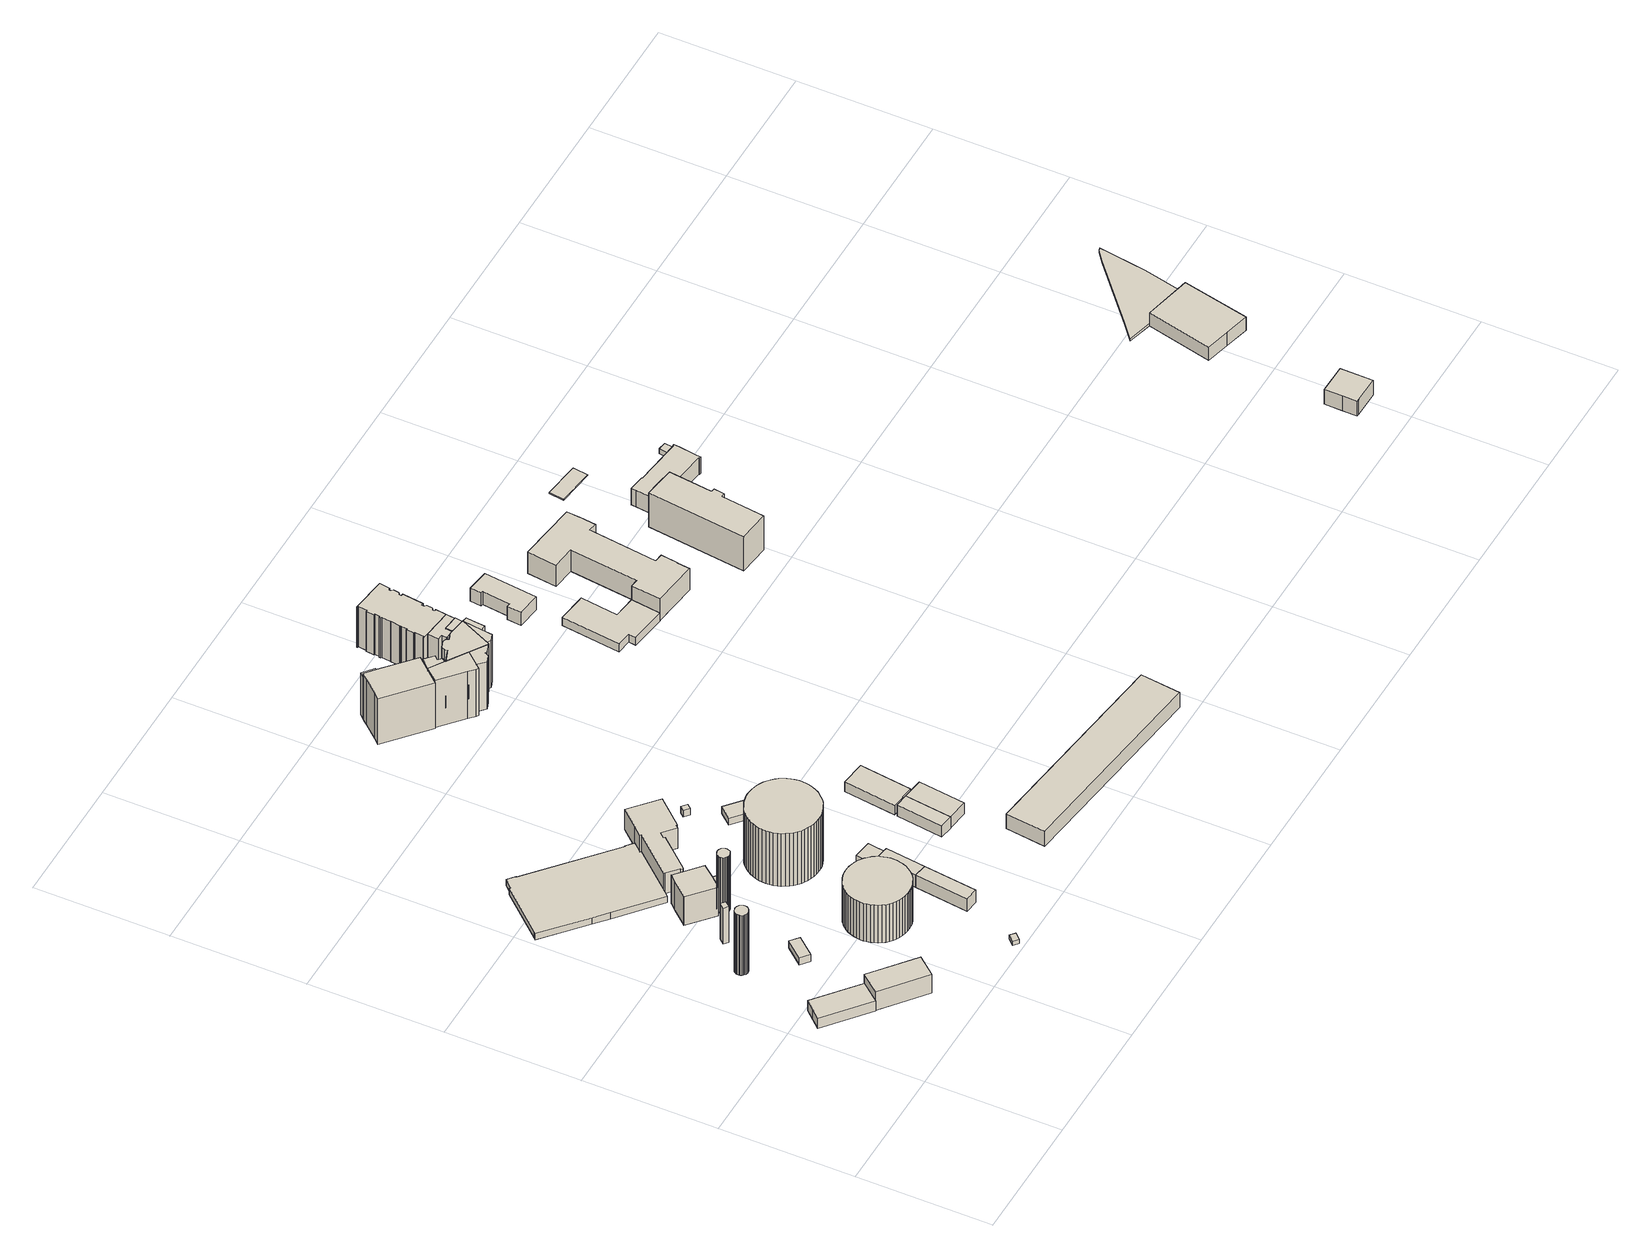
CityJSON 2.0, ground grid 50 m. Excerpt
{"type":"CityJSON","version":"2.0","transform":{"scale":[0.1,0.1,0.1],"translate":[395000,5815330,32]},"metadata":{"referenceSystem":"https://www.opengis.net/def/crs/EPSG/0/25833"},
"CityObjects":{
"building1":{"type":"Building","attributes":{"Gemeindeschluessel":"11000008","BezugspunktDach":"2200","function":"31001_2463","measuredHeight":4.49,"storeysAboveGround":1},"address":[{"country":"Germany","locality":"Berlin","thoroughfareNumber":"38 (19)","thoroughfareName":"Thiemannstraße"}],"geometry":[{"type":"Solid","lod":"1","boundaries":[[[[0,1,2,3,4]],[[5,6,7,8,9]],[[5,9,4,3]],[[6,5,3,2]],[[7,6,2,1]],[[8,7,1,0]],[[9,8,0,4]]]]}]},
"building2":{"type":"Building","attributes":{"Gemeindeschluessel":"11000008","BezugspunktDach":"2200","function":"31001_2463","measuredHeight":9.38,"storeysAboveGround":1},"address":[{"country":"Germany","locality":"Berlin","thoroughfareNumber":"38 (18)","thoroughfareName":"Thiemannstraße"}],"geometry":[{"type":"Solid","lod":"1","boundaries":[[[[10,11,12,13]],[[14,15,16,17]],[[14,17,13,12]],[[15,14,12,11]],[[16,15,11,10]],[[17,16,10,13]]]]}]},
"building3":{"type":"Building","attributes":{"Gemeindeschluessel":"11000008","BezugspunktDach":"2200","function":"31001_2140","measuredHeight":26.99,"storeysAboveGround":6},"address":[{"country":"Germany","locality":"Berlin","thoroughfareNumber":"38 (13)","thoroughfareName":"Thiemannstraße"}],"geometry":[{"type":"Solid","lod":"1","boundaries":[[[[18,19,20,21,22,23,24,25,26,27,28,29,30,31,32,33,34,35,36,37,38,39,40,41,42,43,44,45,46,47]],[[48,49,50,51,52,53,54,55,56,57,58,59,60,61,62,63,64,65,66,67,68,69,70,71,72,73,74,75,76,77]],[[48,77,47,46]],[[49,48,46,45]],[[50,49,45,44]],[[51,50,44,43]],[[52,51,43,42]],[[53,52,42,41]],[[54,53,41,40]],[[55,54,40,39]],[[56,55,39,38]],[[57,56,38,37]],[[58,57,37,36]],[[59,58,36,35]],[[60,59,35,34]],[[61,60,34,33]],[[62,61,33,32]],[[63,62,32,31]],[[64,63,31,30]],[[65,64,30,29]],[[66,65,29,28]],[[67,66,28,27]],[[68,67,27,26]],[[69,68,26,25]],[[70,69,25,24]],[[71,70,24,23]],[[72,71,23,22]],[[73,72,22,21]],[[74,73,21,20]],[[75,74,20,19]],[[76,75,19,18]],[[77,76,18,47]]]]}]},
"building4":{"type":"Building","attributes":{"Gemeindeschluessel":"11000008","BezugspunktDach":"2200","function":"31001_2120","measuredHeight":3.26,"storeysAboveGround":1},"address":[{"country":"Germany","locality":"Berlin","thoroughfareNumber":"38 (14)","thoroughfareName":"Thiemannstraße"}],"geometry":[{"type":"Solid","lod":"1","boundaries":[[[[78,79,80,81]],[[82,83,84,85]],[[82,85,81,80]],[[83,82,80,79]],[[84,83,79,78]],[[85,84,78,81]]]]}]},
"building5":{"type":"Building","attributes":{"Gemeindeschluessel":"11000008","BezugspunktDach":"2200","function":"31001_2000","measuredHeight":16.03,"storeysAboveGround":1},"address":[{"country":"Germany","locality":"Berlin","thoroughfareNumber":"38 (8)","thoroughfareName":"Thiemannstraße"}],"geometry":[{"type":"Solid","lod":"1","boundaries":[[[[86,87,88,89]],[[90,91,92,93]],[[90,93,89,88]],[[91,90,88,87]],[[92,91,87,86]],[[93,92,86,89]]]]}]},
"building6":{"type":"Building","attributes":{"Gemeindeschluessel":"11000008","function":"31001_2142"},"address":[{"country":"Germany","locality":"Berlin","thoroughfareNumber":"38 (7)","thoroughfareName":"Thiemannstraße"}],"children":["building6-1","building6-2"]},
"building6-1":{"type":"BuildingPart","attributes":{"BezugspunktDach":"2200","measuredHeight":12.79,"storeysAboveGround":2},"parents":["building6"],"geometry":[{"type":"MultiSurface","lod":"1","boundaries":[[[94,95,96,97,98,99,100,101,102,103,104]],[[105,106,107,108,109,110,111,112,113,114,115]],[[105,115,104,103]],[[106,105,103,102]],[[107,106,102,101]],[[108,107,101,100]],[[109,108,100,99]],[[110,109,99,98]],[[111,110,98,97]],[[116,117,118,119,112,111,97,96]],[[113,112,96,95]],[[114,113,95,94]],[[115,114,94,104]],[[119,118,117,116]]]}]},
"building6-2":{"type":"BuildingPart","attributes":{"BezugspunktDach":"2200","measuredHeight":6.76,"storeysAboveGround":2},"parents":["building6"],"geometry":[{"type":"MultiSurface","lod":"1","boundaries":[[[120,121,117,116]],[[118,122,123,119]],[[122,118,117,121]],[[123,122,121,120]],[[119,123,120,116]],[[124,118,119,116,117]]]}]},
"building7":{"type":"Building","attributes":{"Gemeindeschluessel":"11000008","BezugspunktDach":"2200","function":"31001_2000","measuredHeight":2.77,"storeysAboveGround":1},"address":[{"country":"Germany","locality":"Berlin","thoroughfareNumber":"38 (3)","thoroughfareName":"Thiemannstraße"}],"geometry":[{"type":"Solid","lod":"1","boundaries":[[[[125,126,127,128,129,130,131,132,133,134,135,136,137,138,139,140]],[[141,142,143,144,145,146,147,148,149,150,151,152,153,154,155,156]],[[141,156,140,139]],[[142,141,139,138]],[[143,142,138,137]],[[144,143,137,136]],[[145,144,136,135]],[[146,145,135,134]],[[147,146,134,133]],[[148,147,133,132]],[[149,148,132,131]],[[150,149,131,130]],[[151,150,130,129]],[[152,151,129,128]],[[153,152,128,127]],[[154,153,127,126]],[[155,154,126,125]],[[156,155,125,140]]]]}]},
"building8":{"type":"Building","attributes":{"Gemeindeschluessel":"11000008","BezugspunktDach":"2200","function":"31001_2140","measuredHeight":25.01,"storeysAboveGround":6},"address":[{"country":"Germany","locality":"Berlin","thoroughfareNumber":"38 (12)","thoroughfareName":"Thiemannstraße"}],"geometry":[{"type":"Solid","lod":"1","boundaries":[[[[157,158,159,160,161,162,163,164,165,166,167,168,169,170,171,172,173,174,175,176,177,178,179,180,181,182,183,184,185,186]],[[187,188,189,190,191,192,193,194,195,196,197,198,199,200,201,202,203,204,205,206,207,208,209,210,211,212,213,214,215,216]],[[187,216,186,185]],[[188,187,185,184]],[[189,188,184,183]],[[190,189,183,182]],[[191,190,182,181]],[[192,191,181,180]],[[193,192,180,179]],[[194,193,179,178]],[[195,194,178,177]],[[196,195,177,176]],[[197,196,176,175]],[[198,197,175,174]],[[199,198,174,173]],[[200,199,173,172]],[[201,200,172,171]],[[202,201,171,170]],[[203,202,170,169]],[[204,203,169,168]],[[205,204,168,167]],[[206,205,167,166]],[[207,206,166,165]],[[208,207,165,164]],[[209,208,164,163]],[[210,209,163,162]],[[211,210,162,161]],[[212,211,161,160]],[[213,212,160,159]],[[214,213,159,158]],[[215,214,158,157]],[[216,215,157,186]]]]}]},
"building9":{"type":"Building","attributes":{"Gemeindeschluessel":"11000008","BezugspunktDach":"2200","function":"31001_2523","measuredHeight":1.8,"storeysAboveGround":1},"address":[{"country":"Germany","locality":"Berlin","thoroughfareNumber":"38 (21)","thoroughfareName":"Thiemannstraße"}],"geometry":[{"type":"Solid","lod":"1","boundaries":[[[[217,218,219,220]],[[221,222,223,224]],[[221,224,220,219]],[[222,221,219,218]],[[223,222,218,217]],[[224,223,217,220]]]]}]},
"building10":{"type":"Building","attributes":{"Gemeindeschluessel":"11000008","BezugspunktDach":"2200","function":"31001_2142","measuredHeight":16.97,"storeysAboveGround":3},"address":[{"country":"Germany","locality":"Berlin","thoroughfareNumber":"38 (15)","thoroughfareName":"Thiemannstraße"}],"geometry":[{"type":"Solid","lod":"1","boundaries":[[[[225,226,227,228,229,230,231,232,233,234,235,236,237,238,239,240,241,242,243,244,245,246,247,248,249,250,251,252,253,254,255,256,257,258,259,260,261,262,263,264,265,266,267,268,269,270,271,272,273,274,275,276,277,278,279,280,281,282]],[[283,284,285,286,287,288,289,290,291,292,293,294,295,296,297,298,299,300,301,302,303,304,305,306,307,308,309,310,311,312,313,314,315,316,317,318,319,320,321,322,323,324,325,326,327,328,329,330,331,332,333,334,335,336,337,338,339,340]],[[283,340,282,281]],[[284,283,281,280]],[[285,284,280,279]],[[286,285,279,278]],[[287,286,278,277]],[[288,287,277,276]],[[289,288,276,275]],[[290,289,275,274]],[[291,290,274,273]],[[292,291,273,272]],[[293,292,272,271]],[[294,293,271,270]],[[295,294,270,269]],[[296,295,269,268]],[[297,296,268,267]],[[298,297,267,266]],[[299,298,266,265]],[[300,299,265,264]],[[301,300,264,263]],[[302,301,263,262]],[[303,302,262,261]],[[304,303,261,260]],[[305,304,260,259]],[[306,305,259,258]],[[307,306,258,257]],[[308,307,257,256]],[[309,308,256,255]],[[310,309,255,254]],[[311,310,254,253]],[[312,311,253,252]],[[313,312,252,251]],[[314,313,251,250]],[[315,314,250,249]],[[316,315,249,248]],[[317,316,248,247]],[[318,317,247,246]],[[319,318,246,245]],[[320,319,245,244]],[[321,320,244,243]],[[322,321,243,242]],[[323,322,242,241]],[[324,323,241,240]],[[325,324,240,239]],[[326,325,239,238]],[[327,326,238,237]],[[328,327,237,236]],[[329,328,236,235]],[[330,329,235,234]],[[331,330,234,233]],[[332,331,233,232]],[[333,332,232,231]],[[334,333,231,230]],[[335,334,230,229]],[[336,335,229,228]],[[337,336,228,227]],[[338,337,227,226]],[[339,338,226,225]],[[340,339,225,282]]]]}]},
"building11":{"type":"Building","attributes":{"Gemeindeschluessel":"11000008","BezugspunktDach":"2200","function":"31001_2143","measuredHeight":5.74,"storeysAboveGround":1},"address":[{"country":"Germany","locality":"Berlin","thoroughfareNumber":"38 (17)","thoroughfareName":"Thiemannstraße"}],"geometry":[{"type":"Solid","lod":"1","boundaries":[[[[341,342,343,344]],[[345,346,347,348]],[[345,348,344,343]],[[346,345,343,342]],[[347,346,342,341]],[[348,347,341,344]]]]}]},
"building12":{"type":"Building","attributes":{"Gemeindeschluessel":"11000008","BezugspunktDach":"2200","function":"31001_2020","measuredHeight":9.05,"storeysAboveGround":2},"address":[{"country":"Germany","locality":"Berlin","thoroughfareNumber":"38 (6)","thoroughfareName":"Thiemannstraße"}],"geometry":[{"type":"Solid","lod":"1","boundaries":[[[[349,350,351,352,353,354,355,356,357,358,359,360,361,362,363,364,365]],[[366,367,368,369,370,371,372,373,374,375,376,377,378,379,380,381,382]],[[366,382,365,364]],[[367,366,364,363]],[[368,367,363,362]],[[369,368,362,361]],[[370,369,361,360]],[[371,370,360,359]],[[372,371,359,358]],[[373,372,358,357]],[[374,373,357,356]],[[375,374,356,355]],[[376,375,355,354]],[[377,376,354,353]],[[378,377,353,352]],[[379,378,352,351]],[[380,379,351,350]],[[381,380,350,349]],[[382,381,349,365]]]]}]},
"building13":{"type":"Building","attributes":{"Gemeindeschluessel":"11000008","BezugspunktDach":"2200","function":"31001_2143","measuredHeight":5.67,"storeysAboveGround":1},"address":[{"country":"Germany","locality":"Berlin","thoroughfareNumber":"38 (16)","thoroughfareName":"Thiemannstraße"}],"geometry":[{"type":"Solid","lod":"1","boundaries":[[[[342,383,384,343]],[[385,386,346,345]],[[385,345,343,384]],[[386,385,384,383]],[[346,386,383,342]],[[345,346,342,343]]]]}]},
"building14":{"type":"Building","attributes":{"Gemeindeschluessel":"11000008","BezugspunktDach":"2200","function":"31001_2142","measuredHeight":23.77,"storeysAboveGround":5},"address":[{"country":"Germany","locality":"Berlin","thoroughfareNumber":"38 (11)","thoroughfareName":"Thiemannstraße"}],"geometry":[{"type":"Solid","lod":"1","boundaries":[[[[387,388,389,390,391,392,393,394,395,396,397,398,399,400,401,402,403,404,405,406,407,408,409,410,411,412,413,414,415,416,417,418,419,420,421,422,423,424,425,426,427,428,429,430,431,432,433,434,435,436,437,438,439,440,441,442,443,444,445,446,447,448]],[[449,450,451,452,453,454,455,456,457,458,459,460,461,462,463,464,465,466,467,468,469,470,471,472,473,474,475,476,477,478,479,480,481,482,483,484,485,486,487,488,489,490,491,492,493,494,495,496,497,498,499,500,501,502,503,504,505,506,507,508,509,510]],[[449,510,448,447]],[[450,449,447,446]],[[451,450,446,445]],[[452,451,445,444]],[[453,452,444,443]],[[454,453,443,442]],[[455,454,442,441]],[[456,455,441,440]],[[457,456,440,439]],[[458,457,439,438]],[[459,458,438,437]],[[460,459,437,436]],[[461,460,436,435]],[[462,461,435,434]],[[463,462,434,433]],[[464,463,433,432]],[[465,464,432,431]],[[466,465,431,430]],[[467,466,430,429]],[[468,467,429,428]],[[469,468,428,427]],[[470,469,427,426]],[[471,470,426,425]],[[472,471,425,424]],[[473,472,424,423]],[[474,473,423,422]],[[475,474,422,421]],[[476,475,421,420]],[[477,476,420,419]],[[478,477,419,418]],[[479,478,418,417]],[[480,479,417,416]],[[481,480,416,415]],[[482,481,415,414]],[[483,482,414,413]],[[484,483,413,412]],[[485,484,412,411]],[[486,485,411,410]],[[487,486,410,409]],[[488,487,409,408]],[[489,488,408,407]],[[490,489,407,406]],[[491,490,406,405]],[[492,491,405,404]],[[493,492,404,403]],[[494,493,403,402]],[[495,494,402,401]],[[496,495,401,400]],[[497,496,400,399]],[[498,497,399,398]],[[499,498,398,397]],[[500,499,397,396]],[[501,500,396,395]],[[502,501,395,394]],[[503,502,394,393]],[[504,503,393,392]],[[505,504,392,391]],[[506,505,391,390]],[[507,506,390,389]],[[508,507,389,388]],[[509,508,388,387]],[[510,509,387,448]]]]}]},
"building15":{"type":"Building","attributes":{"Gemeindeschluessel":"11000008","BezugspunktDach":"2200","function":"51009_1610","measuredHeight":2.56,"storeysAboveGround":0},"address":[{"country":"Germany","locality":"Berlin"}],"geometry":[{"type":"Solid","lod":"1","boundaries":[[[[511,512,513,514]],[[515,516,517,518]],[[515,518,514,513]],[[516,515,513,512]],[[517,516,512,511]],[[518,517,511,514]]]]}]},
"building16":{"type":"Building","attributes":{"Gemeindeschluessel":"11000008","BezugspunktDach":"2200","function":"31001_2000","measuredHeight":2.95,"storeysAboveGround":1},"address":[{"country":"Germany","locality":"Berlin","thoroughfareNumber":"38 (9)","thoroughfareName":"Thiemannstraße"}],"geometry":[{"type":"Solid","lod":"1","boundaries":[[[[519,520,521,522]],[[523,524,525,526]],[[523,526,522,521]],[[524,523,521,520]],[[525,524,520,519]],[[526,525,519,522]]]]}]},
"building17":{"type":"Building","attributes":{"Gemeindeschluessel":"11000008","BezugspunktDach":"2200","function":"31001_2463","measuredHeight":2.94,"storeysAboveGround":1},"address":[{"country":"Germany","locality":"Berlin","thoroughfareNumber":"38 (10)","thoroughfareName":"Thiemannstraße"}],"geometry":[{"type":"Solid","lod":"1","boundaries":[[[[527,528,529,530]],[[531,532,533,534]],[[531,534,530,529]],[[532,531,529,528]],[[533,532,528,527]],[[534,533,527,530]]]]}]},
"building18":{"type":"Building","attributes":{"Gemeindeschluessel":"11000008","function":"31001_2010"},"address":[{"country":"Germany","locality":"Berlin","thoroughfareNumber":"24","thoroughfareName":"Ederstraße"}],"children":["building18-1","building18-2"]},
"building18-1":{"type":"BuildingPart","attributes":{"BezugspunktDach":"2200","measuredHeight":5.06,"storeysAboveGround":2},"parents":["building18"],"geometry":[{"type":"Solid","lod":"1","boundaries":[[[[535,536,537,538]],[[539,540,541,542]],[[539,542,538,537]],[[540,539,537,536]],[[541,540,536,535],[543,544,535,536]],[[542,541,535,538]],[[535,544,543,536]]]]}]},
"building18-2":{"type":"BuildingPart","attributes":{"BezugspunktDach":"2200","measuredHeight":4.83,"storeysAboveGround":2},"parents":["building18"],"geometry":[{"type":"Solid","lod":"1","boundaries":[[[[545,546,536,535]],[[543,547,548,544]],[[547,543,536,546]],[[548,547,546,545]],[[544,548,545,535]],[[543,544,535,536]]]]}]},
"building19":{"type":"Building","attributes":{"Gemeindeschluessel":"11000008","BezugspunktDach":"2200","function":"31001_2010","measuredHeight":4.24,"storeysAboveGround":1},"address":[{"country":"Germany","locality":"Berlin","thoroughfareNumber":"24 (2)","thoroughfareName":"Ederstraße"}],"geometry":[{"type":"Solid","lod":"1","boundaries":[[[[549,550,551,552]],[[553,554,555,556]],[[553,556,552,551]],[[554,553,551,550]],[[555,554,550,549]],[[556,555,549,552]]]]}]},
"building20":{"type":"Building","attributes":{"Gemeindeschluessel":"11000008","function":"31001_1010"},"address":[{"country":"Germany","locality":"Berlin","thoroughfareNumber":"143","thoroughfareName":"Kiehlufer"}],"children":["building20-1","building20-2"]},
"building20-1":{"type":"BuildingPart","attributes":{"BezugspunktDach":"2200","measuredHeight":22.16,"storeysAboveGround":5},"parents":["building20"],"geometry":[{"type":"MultiSurface","lod":"1","boundaries":[[[557,558,559,560,561,562,563,564,565,566,567]],[[568,569,570,571,572,573,574,575,576,577,578]],[[568,578,567,566]],[[569,568,566,565]],[[570,569,565,564]],[[571,570,564,563]],[[579,580,563,562]],[[573,572,562,561]],[[574,573,561,560]],[[575,574,560,559]],[[576,575,559,558]],[[577,576,558,557]],[[578,577,557,567]],[[571,580,579,572]]]}]},
"building20-2":{"type":"BuildingPart","attributes":{"BezugspunktDach":"2200","measuredHeight":18.9,"storeysAboveGround":5},"parents":["building20"],"geometry":[{"type":"Solid","lod":"1","boundaries":[[[[579,581,582,580]],[[583,584,572,571]],[[583,571,580,582]],[[584,583,582,581]],[[572,584,581,579]],[[572,579,580,571]]]]}]},
"building21":{"type":"Building","attributes":{"Gemeindeschluessel":"11000008","function":"31001_1010"},"address":[{"country":"Germany","locality":"Berlin","thoroughfareNumber":"145","thoroughfareName":"Kiehlufer"}],"children":["building21-1","building21-2","building21-3","building21-4","building21-5","building21-6","building21-7","building21-8"]},
"building21-1":{"type":"BuildingPart","attributes":{"BezugspunktDach":"2200","measuredHeight":21.25,"storeysAboveGround":7},"parents":["building21"],"geometry":[{"type":"MultiSurface","lod":"1","boundaries":[[[585,586,587,588,589,590,591,592,593,594,595,596,597,598]],[[599,600,601,602,603,604,605,606,607,608,609,610,611,612]],[[599,612,598,597]],[[600,599,597,596]],[[601,600,596,595]],[[602,601,595,594]],[[603,602,594,593]],[[604,603,593,592]],[[605,604,592,591]],[[606,605,591,590]],[[607,606,590,589]],[[613,614,615,616,617,608,607,589,588]],[[618,619,608,588,587]],[[611,610,586,585]],[[612,598,620,621,620,585,598]],[[617,616,615,614,613]],[[609,608,619,618]],[[610,609,587,586]],[[621,620,598,612,622]],[[611,585,620,621]]]}]},
"building21-2":{"type":"BuildingPart","attributes":{"BezugspunktDach":"2200","measuredHeight":21.22,"storeysAboveGround":7},"parents":["building21"],"geometry":[{"type":"MultiSurface","lod":"1","boundaries":[[[623,624,625,626,620,598,627,628,629]],[[630,631,612,621,632,633,634,635,636]],[[630,636,629,628]],[[631,637,638,628,627]],[[612,631,627,598]],[[633,632,626,625]],[[634,633,625,624]],[[635,634,624,623]],[[636,635,623,629]],[[630,638,637,631]],[[621,612,598,620]],[[632,621,620,626]]]}]},
"building21-3":{"type":"BuildingPart","attributes":{"BezugspunktDach":"2200","measuredHeight":21.56,"storeysAboveGround":7},"parents":["building21"],"geometry":[{"type":"Solid","lod":"1","boundaries":[[[[637,639,640,641,642,643,644,638]],[[645,646,647,648,649,650,631,630]],[[645,630,638,644]],[[646,645,644,643]],[[647,646,643,642]],[[648,647,642,641]],[[649,648,641,640]],[[650,649,640,639]],[[631,650,639,637]],[[630,631,637,638]]]]}]},
"building21-4":{"type":"BuildingPart","attributes":{"BezugspunktDach":"2200","measuredHeight":21.25,"storeysAboveGround":7},"parents":["building21"],"geometry":[{"type":"Solid","lod":"1","boundaries":[[[[651,652,653,587,586]],[[609,654,655,656,610]],[[655,654,653,652]],[[656,655,652,651]],[[610,656,651,586]],[[609,610,586,587]],[[654,609,587,653]]]]}]},
"building21-5":{"type":"BuildingPart","attributes":{"BezugspunktDach":"2200","measuredHeight":21.24,"storeysAboveGround":7},"parents":["building21"],"geometry":[{"type":"MultiSurface","lod":"1","boundaries":[[[657,658,659,587,653]],[[609,660,661,662,654]],[[663,618,609,587,659]],[[661,660,659,658]],[[662,661,658,657]],[[654,662,657,653]],[[654,653,587,609]],[[660,609,618,663]]]}]},
"building21-6":{"type":"BuildingPart","attributes":{"BezugspunktDach":"2200","measuredHeight":18.82,"storeysAboveGround":7},"parents":["building21"],"geometry":[{"type":"MultiSurface","lod":"1","boundaries":[[[663,664,665,619]],[[666,667,660,608]],[[666,608,619,665],[616,668,669,613]],[[667,666,670,668,671,672,669,665,664]],[[660,667,664,663]],[[669,668,616,613]],[[669,672,671,668,670]],[[673,609,618,619,608]],[[660,663,618,609]]]}]},
"building21-7":{"type":"BuildingPart","attributes":{"BezugspunktDach":"2200","measuredHeight":17.99,"storeysAboveGround":7},"parents":["building21"],"geometry":[{"type":"Solid","lod":"1","boundaries":[[[[674,675,676,677,678,679,614,613,669,672,680,681,682]],[[683,684,671,668,616,615,685,686,687,688,689,690,691]],[[683,691,682,681]],[[684,683,681,680]],[[671,684,680,672]],[[685,615,614,679]],[[686,685,679,678]],[[687,686,678,677]],[[688,687,677,676]],[[689,688,676,675]],[[690,689,675,674]],[[691,690,674,682]],[[668,671,672,669]],[[616,668,669,613]],[[615,616,613,614]]]]}]},
"building21-8":{"type":"BuildingPart","attributes":{"BezugspunktDach":"2200","measuredHeight":21.22,"storeysAboveGround":7},"parents":["building21"],"geometry":[{"type":"MultiSurface","lod":"1","boundaries":[[[692,693,694,695,585,620,626]],[[621,611,696,697,698,699,632]],[[696,611,585,695]],[[697,696,695,694]],[[698,697,694,693]],[[699,698,693,692]],[[632,699,692,626]],[[621,632,626,620]],[[611,621,620,585,700]]]}]},
"building22":{"type":"Building","attributes":{"Gemeindeschluessel":"11000008","BezugspunktDach":"2200","function":"31001_2111","measuredHeight":6.72,"storeysAboveGround":1},"address":[{"country":"Germany","locality":"Berlin","thoroughfareNumber":"24 (1)","thoroughfareName":"Ederstraße"}],"geometry":[{"type":"Solid","lod":"1","boundaries":[[[[701,702,703,704]],[[705,706,707,708]],[[705,708,704,703]],[[706,705,703,702]],[[707,706,702,701]],[[708,707,701,704]]]]}]},
"building23":{"type":"Building","attributes":{"Gemeindeschluessel":"11000008","BezugspunktDach":"2200","function":"31001_1010","measuredHeight":18.05,"storeysAboveGround":6},"address":[{"country":"Germany","locality":"Berlin","thoroughfareNumber":"77, 78","thoroughfareName":"Teupitzer Straße"}],"geometry":[{"type":"Solid","lod":"1","boundaries":[[[[681,680,709,710,711,712,713,714,715,716,717,718,719,720,721,722,723,724,725,726,727,728,729,730,731,732,733,734,735,736,737,738,739,740,741,742,743,744,745,746,747,748,749,750,751,752,753,754,755,756,757]],[[758,759,760,761,762,763,764,765,766,767,768,769,770,771,772,773,774,775,776,777,778,779,780,781,782,783,784,785,786,787,788,789,790,791,792,793,794,795,796,797,798,799,800,801,802,803,804,805,806,807,808]],[[758,808,757,756]],[[759,758,756,755]],[[760,759,755,754]],[[761,760,754,753]],[[762,761,753,752]],[[763,762,752,751]],[[764,763,751,750]],[[765,764,750,749]],[[766,765,749,748]],[[767,766,748,747]],[[768,767,747,746]],[[769,768,746,745]],[[770,769,745,744]],[[771,770,744,743]],[[772,771,743,742]],[[773,772,742,741]],[[774,773,741,740]],[[775,774,740,739]],[[776,775,739,738]],[[777,776,738,737]],[[778,777,737,736]],[[779,778,736,735]],[[780,779,735,734]],[[781,780,734,733]],[[782,781,733,732]],[[783,782,732,731]],[[784,783,731,730]],[[785,784,730,729]],[[786,785,729,728]],[[787,786,728,727]],[[788,787,727,726]],[[789,788,726,725]],[[790,789,725,724]],[[791,790,724,723]],[[792,791,723,722]],[[793,792,722,721]],[[794,793,721,720]],[[795,794,720,719]],[[796,795,719,718]],[[797,796,718,717]],[[798,797,717,716]],[[799,798,716,715]],[[800,799,715,714]],[[801,800,714,713]],[[802,801,713,712]],[[803,802,712,711]],[[804,803,711,710]],[[805,804,710,709]],[[806,805,709,680]],[[807,806,680,681]],[[808,807,681,757]]]]}]},
"building24":{"type":"Building","attributes":{"Gemeindeschluessel":"11000008","BezugspunktDach":"2200","function":"31001_3060","measuredHeight":5.91,"storeysAboveGround":1},"address":[{"country":"Germany","locality":"Berlin","thoroughfareNumber":"36, 37","thoroughfareName":"Teupitzer Straße"}],"geometry":[{"type":"Solid","lod":"1","boundaries":[[[[809,810,811,812,813,814,815,816]],[[817,818,819,820,821,822,823,824]],[[817,824,816,815]],[[818,817,815,814]],[[819,818,814,813]],[[820,819,813,812]],[[821,820,812,811]],[[822,821,811,810]],[[823,822,810,809]],[[824,823,809,816]]]]}]},
"building25":{"type":"Building","attributes":{"Gemeindeschluessel":"11000008","function":"31001_3060"},"address":[{"country":"Germany","locality":"Berlin","thoroughfareNumber":"35","thoroughfareName":"Teupitzer Straße"}],"children":["building25-1","building25-2"]},
"building25-1":{"type":"BuildingPart","attributes":{"BezugspunktDach":"2200","measuredHeight":9.58,"storeysAboveGround":3},"parents":["building25"],"geometry":[{"type":"MultiSurface","lod":"1","boundaries":[[[825,826,827,828,829,830,831,832,833,834,835,836,837,838,839,840]],[[841,842,843,844,845,846,847,848,849,850,851,852,853,854,855,856]],[[841,856,840,839]],[[842,841,839,838]],[[843,842,838,837]],[[844,843,837,836]],[[845,844,836,835]],[[846,845,835,834]],[[847,846,834,833]],[[848,847,833,832]],[[849,848,832,831]],[[850,849,831,830]],[[851,850,830,829]],[[852,851,829,828]],[[853,857,858,828,827]],[[854,853,827,826]],[[855,854,826,825]],[[856,855,825,840]],[[852,858,857,853]]]}]},
"building25-2":{"type":"BuildingPart","attributes":{"BezugspunktDach":"2200","measuredHeight":3.63,"storeysAboveGround":3},"parents":["building25"],"geometry":[{"type":"MultiSurface","lod":"1","boundaries":[[[859,860,858,857,861,862,863,864]],[[865,866,867,868,869,870,871,872]],[[865,872,864,863]],[[866,865,863,862]],[[867,866,862,861]],[[868,867,861,857]],[[869,868,853,852,858]],[[870,869,858,860]],[[871,870,860,859]],[[872,871,859,864]],[[857,858,852,853]]]}]},
"building26":{"type":"Building","attributes":{"Gemeindeschluessel":"11000008","function":"31001_1020"},"address":[{"country":"Germany","locality":"Berlin","thoroughfareNumber":"38","thoroughfareName":"Teupitzer Straße"}],"children":["building26-1","building26-2"]},
"building26-1":{"type":"BuildingPart","attributes":{"BezugspunktDach":"2200","measuredHeight":15.16,"storeysAboveGround":5},"parents":["building26"],"geometry":[{"type":"MultiSurface","lod":"1","boundaries":[[[873,874,875,876,877,878,879,880,881]],[[882,883,884,885,886,887,888,889,890]],[[882,890,881,880]],[[883,882,880,879]],[[891,892,893,894,895,884,883,879,878]],[[885,884,878,877]],[[886,885,877,876]],[[887,886,876,875]],[[888,887,875,874]],[[889,888,874,873]],[[890,889,873,881]],[[895,894,893,892,891]]]}]},
"building26-2":{"type":"BuildingPart","attributes":{"BezugspunktDach":"2200","measuredHeight":7.72,"storeysAboveGround":5},"parents":["building26"],"geometry":[{"type":"MultiSurface","lod":"1","boundaries":[[[891,896,897,898,899,900,901,902,903,904,905,906,907,908,909,910,892]],[[911,912,913,914,915,916,917,918,919,920,921,922,923,924,925,894,893]],[[911,893,892,910]],[[912,911,910,909]],[[913,912,909,908]],[[914,913,908,907]],[[915,914,907,906]],[[916,915,906,905]],[[917,916,905,904]],[[918,917,904,903]],[[919,918,903,902]],[[920,919,902,901]],[[921,920,901,900]],[[922,921,900,899]],[[923,922,899,898]],[[924,923,898,897]],[[925,924,897,896]],[[894,925,896,891]],[[893,894,926,891,892]]]}]},
"building27":{"type":"Building","attributes":{"Gemeindeschluessel":"11000008","BezugspunktDach":"2200","function":"31001_2000","measuredHeight":0.36,"storeysAboveGround":1},"address":[{"country":"Germany","locality":"Berlin","thoroughfareNumber":"39 (3)","thoroughfareName":"Teupitzer Straße"}],"geometry":[{"type":"Solid","lod":"1","boundaries":[[[[927,928,929,930]],[[931,932,933,934]],[[931,934,930,929]],[[932,931,929,928]],[[933,932,928,927]],[[934,933,927,930]]]]}]},
"building28":{"type":"Building","attributes":{"Gemeindeschluessel":"11000008","BezugspunktDach":"2200","function":"31001_2463","measuredHeight":2.27,"storeysAboveGround":1},"address":[{"country":"Germany","locality":"Berlin","thoroughfareNumber":"38 (1)","thoroughfareName":"Teupitzer Straße"}],"geometry":[{"type":"Solid","lod":"1","boundaries":[[[[935,936,937,938]],[[939,940,941,942]],[[939,942,938,937]],[[940,939,937,936]],[[941,940,936,935]],[[942,941,935,938]]]]}]},
"building29":{"type":"Building","attributes":{"Gemeindeschluessel":"11000008","BezugspunktDach":"2200","function":"31001_2020","measuredHeight":6.57,"storeysAboveGround":2},"address":[{"country":"Germany","locality":"Berlin","thoroughfareNumber":"36 (1)","thoroughfareName":"Dieselstraße"}],"geometry":[{"type":"Solid","lod":"1","boundaries":[[[[943,944,945,946,947,948]],[[949,950,951,952,953,954]],[[949,954,948,947]],[[950,949,947,946]],[[951,950,946,945]],[[952,951,945,944]],[[953,952,944,943]],[[954,953,943,948]]]]}]},
"building30":{"type":"Building","attributes":{"Gemeindeschluessel":"11000008","BezugspunktDach":"2200","function":"31001_2143","measuredHeight":6.66,"storeysAboveGround":2},"address":[{"country":"Germany","locality":"Berlin","thoroughfareNumber":"2","thoroughfareName":"Mergenthalerring"}],"geometry":[{"type":"Solid","lod":"1","boundaries":[[[[955,956,957,958,959,960]],[[961,962,963,964,965,966]],[[961,966,960,959]],[[962,961,959,958]],[[963,962,958,957]],[[964,963,957,956]],[[965,964,956,955]],[[966,965,955,960]]]]}]},
"building31":{"type":"Building","attributes":{"Gemeindeschluessel":"11000008","BezugspunktDach":"2200","function":"31001_2143","measuredHeight":0.996,"storeysAboveGround":1},"address":[{"country":"Germany","locality":"Berlin","thoroughfareNumber":"2 (1)","thoroughfareName":"Mergenthalerring"}],"geometry":[{"type":"Solid","lod":"1","boundaries":[[[[967,968,969,970,971,972,973,974]],[[975,976,977,978,979,980,981,982]],[[975,982,974,973]],[[976,975,973,972]],[[977,976,972,971]],[[978,977,971,970]],[[979,978,970,969]],[[980,979,969,968]],[[981,980,968,967]],[[982,981,967,974]]]]}]}
},
"vertices":[
[201,282,79],[258,352,79],[103,480,79],[73,447,79],[43,412,79],[73,447,34],[103,480,34],[258,352,34],[201,282,34],[43,412,34],
[356,155,120],[413,225,120],[258,352,120],[201,282,120],[258,352,37],[413,225,37],[356,155,37],[201,282,37],
[148,748,308],[150,743,308],[153,739,308],[157,736,308],[161,733,308],[167,731,308],[172,731,308],[177,732,308],[181,734,308],[186,736,308],[189,740,308],[192,744,308],[194,749,308],[195,754,308],[195,759,308],[193,764,308],[191,768,308],[188,772,308],[184,775,308],[179,777,308],[175,779,308],[170,779,308],[165,778,308],[160,777,308],[156,774,308],[152,770,308],[151,769,308],[148,764,308],[147,759,308],[147,754,308],[147,759,38],[148,764,38],[151,769,38],[152,770,38],[156,774,38],[160,777,38],[165,778,38],[170,779,38],[175,779,38],[179,777,38],[184,775,38],[188,772,38],[191,768,38],[193,764,38],[195,759,38],[195,754,38],[194,749,38],[192,744,38],[189,740,38],[186,736,38],[181,734,38],[177,732,38],[172,731,38],[167,731,38],[161,733,38],[157,736,38],[153,739,38],[150,743,38],[148,748,38],[147,754,38],
[310,574,69],[365,640,69],[335,666,69],[279,599,69],[335,666,37],[365,640,37],[310,574,37],[279,599,37],
[266,850,202],[282,869,202],[267,882,202],[251,863,202],[267,882,41],[282,869,41],[266,850,41],[251,863,41],
[360,936,171],[362,938,171],[396,977,171],[430,1020,171],[432,1021,171],[343,1098,171],[342,1099,171],[341,1097,171],[320,1074,171],[271,1017,171],[269,1016,171],[271,1017,43],[320,1074,43],[341,1097,43],[342,1099,43],[343,1098,43],[432,1021,43],[430,1020,43],[396,977,43],[362,938,43],[360,936,43],[269,1016,43],[396,977,112],[430,1020,112],[430,1020,44],[396,977,44],
[431,945,112],[467,988,112],[467,988,44],[431,945,44],[430,1020,102],
[153,1291,57],[202,1248,57],[353,1118,57],[374,1142,57],[502,1289,57],[499,1292,57],[528,1326,57],[502,1349,57],[500,1347,57],[212,1597,57],[214,1599,57],[187,1622,57],[159,1590,57],[154,1594,57],[9,1429,57],[3,1423,57],[9,1429,29],[154,1594,29],[159,1590,29],[187,1622,29],[214,1599,29],[212,1597,29],[500,1347,29],[502,1349,29],[528,1326,29],[499,1292,29],[502,1289,29],[374,1142,29],[353,1118,29],[202,1248,29],[153,1291,29],[3,1423,29],
[375,934,293],[377,929,293],[379,924,293],[382,920,293],[386,917,293],[390,915,293],[395,914,293],[400,914,293],[405,915,293],[410,917,293],[414,920,293],[417,925,293],[419,929,293],[420,934,293],[420,939,293],[419,943,293],[417,948,293],[414,952,293],[410,955,293],[406,957,293],[401,958,293],[397,959,293],[393,958,293],[389,957,293],[385,955,293],[382,952,293],[380,949,293],[379,948,293],[377,943,293],[375,938,293],[377,943,43],[379,948,43],[380,949,43],[382,952,43],[385,955,43],[389,957,43],[393,958,43],[397,959,43],[401,958,43],[406,957,43],[410,955,43],[414,952,43],[417,948,43],[419,943,43],[420,939,43],[420,934,43],[419,929,43],[417,925,43],[414,920,43],[410,917,43],[405,915,43],[400,914,43],[395,914,43],[390,915,43],[386,917,43],[382,920,43],[379,924,43],[377,929,43],[375,934,43],[375,938,43],
[688,5,60],[709,28,60],[691,44,60],[670,20,60],[691,44,42],[709,28,42],[688,5,42],[670,20,42],
[470,450,212],[473,438,212],[477,426,212],[482,414,212],[489,403,212],[496,393,212],[505,384,212],[515,376,212],[526,369,212],[537,364,212],[549,359,212],[561,356,212],[574,354,212],[586,354,212],[599,355,212],[611,357,212],[623,361,212],[635,366,212],[645,372,212],[656,379,212],[665,388,212],[673,397,212],[680,407,212],[687,418,212],[691,430,212],[695,442,212],[697,454,212],[698,466,212],[698,479,212],[696,491,212],[693,503,212],[689,515,212],[683,526,212],[676,537,212],[668,546,212],[659,555,212],[649,563,212],[639,570,212],[627,575,212],[615,579,212],[603,582,212],[591,584,212],[578,584,212],[565,583,212],[553,580,212],[541,576,212],[530,571,212],[519,564,212],[509,557,212],[506,554,212],[497,545,212],[489,535,212],[482,524,212],[477,512,212],[473,500,212],[470,488,212],[468,475,212],[468,463,212],[468,475,43],[470,488,43],[473,500,43],[477,512,43],[482,524,43],[489,535,43],[497,545,43],[506,554,43],[509,557,43],[519,564,43],[530,571,43],[541,576,43],[553,580,43],[565,583,43],[578,584,43],[591,584,43],[603,582,43],[615,579,43],[627,575,43],[639,570,43],[649,563,43],[659,555,43],[668,546,43],[676,537,43],[683,526,43],[689,515,43],[693,503,43],[696,491,43],[698,479,43],[698,466,43],[697,454,43],[695,442,43],[691,430,43],[687,418,43],[680,407,43],[673,397,43],[665,388,43],[656,379,43],[645,372,43],[635,366,43],[623,361,43],[611,357,43],[599,355,43],[586,354,43],[574,354,43],[561,356,43],[549,359,43],[537,364,43],[526,369,43],[515,376,43],[505,384,43],[496,393,43],[489,403,43],[482,414,43],[477,426,43],[473,438,43],[470,450,43],[468,463,43],
[794,218,99],[818,415,99],[770,424,99],[745,224,99],[770,424,42],[818,415,42],[794,218,42],[745,224,42],
[378,1138,132],[417,1103,132],[416,1101,132],[423,1095,132],[425,1096,132],[527,1215,132],[523,1219,132],[539,1238,132],[585,1198,132],[594,1209,132],[598,1206,132],[684,1305,132],[585,1392,132],[528,1326,132],[499,1292,132],[502,1289,132],[374,1142,132],[502,1289,41],[499,1292,41],[528,1326,41],[585,1392,41],[684,1305,41],[598,1206,41],[594,1209,41],[585,1198,41],[539,1238,41],[523,1219,41],[527,1215,41],[425,1096,41],[423,1095,41],[416,1101,41],[417,1103,41],[378,1138,41],[374,1142,41],
[837,565,99],[788,572,99],[788,572,42],[837,565,42],
[565,853,281],[567,840,281],[571,827,281],[575,815,281],[582,803,281],[589,792,281],[597,781,281],[606,772,281],[617,763,281],[628,756,281],[640,750,281],[652,745,281],[665,741,281],[678,739,281],[692,738,281],[705,738,281],[719,740,281],[732,744,281],[744,748,281],[757,754,281],[768,761,281],[779,769,281],[788,779,281],[797,789,281],[805,800,281],[811,812,281],[816,824,281],[820,837,281],[823,850,281],[824,864,281],[824,877,281],[822,891,281],[819,904,281],[814,917,281],[809,929,281],[802,940,281],[794,951,281],[785,960,281],[776,969,281],[765,977,281],[754,983,281],[742,989,281],[729,993,281],[717,996,281],[704,997,281],[691,998,281],[678,997,281],[665,994,281],[652,991,281],[640,986,281],[628,980,281],[617,973,281],[614,970,281],[604,962,281],[595,952,281],[587,941,281],[580,930,281],[574,918,281],[570,906,281],[566,893,281],[565,880,281],[564,866,281],[565,880,44],[566,893,44],[570,906,44],[574,918,44],[580,930,44],[587,941,44],[595,952,44],[604,962,44],[614,970,44],[617,973,44],[628,980,44],[640,986,44],[652,991,44],[665,994,44],[678,997,44],[691,998,44],[704,997,44],[717,996,44],[729,993,44],[742,989,44],[754,983,44],[765,977,44],[776,969,44],[785,960,44],[794,951,44],[802,940,44],[809,929,44],[814,917,44],[819,904,44],[822,891,44],[824,877,44],[824,864,44],[823,850,44],[820,837,44],[816,824,44],[811,812,44],[805,800,44],[797,789,44],[788,779,44],[779,769,44],[768,761,44],[757,754,44],[744,748,44],[732,744,44],[719,740,44],[705,738,44],[692,738,44],[678,739,44],[665,741,44],[652,745,44],[640,750,44],[628,756,44],[617,763,44],[606,772,44],[597,781,44],[589,792,44],[582,803,44],[575,815,44],[571,827,44],[567,840,44],[565,853,44],[564,866,44],
[849,570,69],[859,642,69],[790,652,69],[779,581,69],[790,652,44],[859,642,44],[849,570,44],[779,581,44],
[737,1229,76],[751,1246,76],[732,1262,76],[718,1246,76],[732,1262,47],[751,1246,47],[737,1229,47],[718,1246,47],
[824,1037,74],[863,1083,74],[793,1143,74],[754,1098,74],[793,1143,44],[863,1083,44],[824,1037,44],[754,1098,44],
[1078,453,83],[1100,628,83],[1050,634,83],[1028,460,83],[1050,634,32],[1100,628,32],[1078,453,32],[1028,460,32],[1100,628,34],[1078,453,34],
[1157,443,83],[1179,618,83],[1179,618,34],[1157,443,34],
[1143,632,76],[1168,827,76],[1075,838,76],[1051,644,76],[1075,838,33],[1168,827,33],[1143,632,33],[1051,644,33],
[740,2161,234],[761,2184,234],[806,2236,234],[826,2259,234],[811,2272,234],[715,2357,234],[675,2391,234],[670,2386,234],[655,2368,234],[610,2316,234],[589,2293,234],[610,2316,29],[655,2368,29],[670,2386,29],[675,2391,29],[715,2357,29],[811,2272,29],[826,2259,29],[806,2236,29],[761,2184,29],[740,2161,29],[589,2293,29],[715,2357,218],[675,2391,218],
[729,2373,218],[689,2407,218],[689,2407,29],[729,2373,29],
[972,2083,246],[976,2091,246],[1030,2207,246],[994,2212,246],[960,2218,246],[952,2215,246],[932,2207,246],[928,2217,246],[915,2222,246],[887,2212,246],[881,2198,246],[885,2189,246],[864,2181,246],[837,2171,246],[864,2181,34],[885,2189,34],[881,2198,34],[887,2212,34],[915,2222,34],[928,2217,34],[932,2207,34],[952,2215,34],[960,2218,34],[994,2212,34],[1030,2207,34],[976,2091,34],[972,2083,34],[837,2171,34],[994,2212,219],[960,2218,219],[960,2218,39],[994,2212,39],[994,2212,159],[1030,2207,222],[994,2212,222],[910,2124,246],[910,2124,34],[903,2128,34],
[826,2085,246],[847,2065,246],[854,2060,246],[867,2075,246],[833,2174,246],[781,2208,246],[740,2161,246],[781,2208,34],[833,2174,34],[867,2075,34],[854,2060,34],[847,2065,34],[826,2085,34],[740,2161,34],[833,2174,245],[781,2208,245],
[842,2185,245],[843,2184,245],[845,2187,245],[831,2199,245],[845,2214,245],[812,2243,245],[812,2243,34],[845,2214,34],[831,2199,34],[845,2187,34],[843,2184,34],[842,2185,34],
[991,2084,246],[1016,2093,246],[1021,2134,246],[1021,2134,34],[1016,2093,34],[991,2084,34],
[1041,2132,246],[1044,2168,246],[1048,2204,246],[1048,2204,34],[1044,2168,34],[1041,2132,34],[1048,2204,222],
[1054,2247,222],[999,2253,222],[999,2253,34],[1054,2247,34],[999,2253,39],[999,2253,219],[999,2253,133],[1054,2247,39],[1054,2247,219],[998,2212,34],
[964,2250,219],[962,2232,219],[966,2231,219],[966,2232,219],[980,2230,219],[979,2225,219],[1058,2282,219],[950,2294,219],[945,2252,219],[950,2294,39],[1058,2282,39],[979,2225,39],[980,2230,39],[966,2232,39],[966,2231,39],[962,2232,39],[964,2250,39],[945,2252,39],
[895,2050,246],[921,2060,246],[929,2074,246],[937,2070,246],[937,2070,34],[929,2074,34],[921,2060,34],[895,2050,34],[972,2083,233],
[1916,43,104],[1934,192,104],[1154,288,104],[1136,139,104],[1154,288,37],[1934,192,37],[1916,43,37],[1136,139,37],
[1063,2323,219],[1056,2323,219],[1057,2333,219],[1059,2332,219],[1065,2337,219],[1067,2357,219],[1062,2362,219],[1060,2363,219],[1061,2373,219],[1069,2372,219],[1079,2451,219],[1071,2452,219],[1072,2462,219],[1075,2461,219],[1080,2466,219],[1083,2486,219],[1079,2492,219],[1076,2492,219],[1077,2501,219],[1085,2501,219],[1090,2541,219],[958,2557,219],[958,2556,219],[958,2554,219],[962,2554,219],[958,2519,219],[954,2520,219],[954,2518,219],[951,2490,219],[954,2490,219],[952,2470,219],[948,2471,219],[948,2465,219],[947,2464,219],[951,2463,219],[947,2428,219],[947,2426,219],[943,2391,219],[939,2391,219],[938,2387,219],[942,2387,219],[939,2364,219],[936,2365,219],[932,2336,219],[932,2335,219],[936,2334,219],[932,2300,219],[928,2300,219],[928,2297,219],[928,2300,38],[932,2300,38],[936,2334,38],[932,2335,38],[932,2336,38],[936,2365,38],[939,2364,38],[942,2387,38],[938,2387,38],[939,2391,38],[943,2391,38],[947,2426,38],[947,2428,38],[951,2463,38],[947,2464,38],[948,2465,38],[948,2471,38],[952,2470,38],[954,2490,38],[951,2490,38],[954,2518,38],[954,2520,38],[958,2519,38],[962,2554,38],[958,2554,38],[958,2556,38],[958,2557,38],[1090,2541,38],[1085,2501,38],[1077,2501,38],[1076,2492,38],[1079,2492,38],[1083,2486,38],[1080,2466,38],[1075,2461,38],[1072,2462,38],[1071,2452,38],[1079,2451,38],[1069,2372,38],[1061,2373,38],[1060,2363,38],[1062,2362,38],[1067,2357,38],[1065,2337,38],[1059,2332,38],[1057,2333,38],[1056,2323,38],[1063,2323,38],[1058,2282,38],[950,2294,38],[928,2297,38],
[1397,2125,76],[1420,2324,76],[1337,2335,76],[1332,2293,76],[1341,2292,76],[1329,2188,76],[1315,2190,76],[1309,2136,76],[1315,2190,17],[1329,2188,17],[1341,2292,17],[1332,2293,17],[1337,2335,17],[1420,2324,17],[1397,2125,17],[1309,2136,17],
[1612,2108,111],[1581,1852,111],[1551,1855,111],[1537,1745,111],[1708,1724,111],[1713,1771,111],[1715,1771,111],[1723,1835,111],[1691,1839,111],[1723,2095,111],[1754,2090,111],[1762,2154,111],[1761,2154,111],[1766,2201,111],[1540,2229,111],[1526,2118,111],[1540,2229,15],[1766,2201,15],[1761,2154,15],[1762,2154,15],[1754,2090,15],[1723,2095,15],[1691,1839,15],[1723,1835,15],[1715,1771,15],[1713,1771,15],[1708,1724,15],[1537,1745,15],[1551,1855,15],[1581,1852,15],[1612,2108,15],[1526,2118,15],[1551,1855,49],[1537,1745,49],
[1402,1790,49],[1399,1763,49],[1466,1866,49],[1484,2005,49],[1374,2019,49],[1346,1797,49],[1374,2019,13],[1484,2005,13],[1466,1866,13],[1551,1855,13],[1537,1745,13],[1399,1763,13],[1402,1790,13],[1346,1797,13],
[1992,1597,160],[2013,1761,160],[2027,1759,160],[2032,1799,160],[2018,1801,160],[2037,1964,160],[1972,1974,160],[1919,1980,160],[1874,1611,160],[1919,1980,8],[1972,1974,8],[2037,1964,8],[2018,1801,8],[2032,1799,8],[2027,1759,8],[2013,1761,8],[1992,1597,8],[1874,1611,8],[2037,1964,84],[1972,1974,84],[1972,1974,10],[2037,1964,10],[2037,1964,73],
[2044,1963,84],[2045,1965,84],[2211,1945,84],[2211,1942,84],[2217,1942,84],[2219,1960,84],[2228,2028,84],[2230,2046,84],[2223,2047,84],[2223,2044,84],[2042,2066,84],[2043,2069,84],[1984,2076,84],[1982,2058,84],[1974,1990,84],[1974,1990,10],[1982,2058,10],[1984,2076,10],[2043,2069,10],[2042,2066,10],[2223,2044,10],[2223,2047,10],[2230,2046,10],[2228,2028,10],[2219,1960,10],[2217,1942,10],[2211,1942,10],[2211,1945,10],[2045,1965,10],[2044,1963,10],[2037,1964,65],
[2036,2262,20],[2043,2319,20],[1904,2336,20],[1897,2279,20],[1904,2336,16],[2043,2319,16],[2036,2262,16],[1897,2279,16],
[2259,2043,36],[2266,2098,36],[2236,2102,36],[2229,2047,36],[2236,2102,13],[2266,2098,13],[2259,2043,13],[2229,2047,13],
[3418,152,91],[3520,151,91],[3521,272,91],[3410,273,91],[3409,206,91],[3408,152,91],[3409,206,25],[3410,273,25],[3521,272,25],[3520,151,25],[3418,152,25],[3408,152,25],
[3519,682,78],[3610,660,78],[3665,909,78],[3576,929,78],[3486,949,78],[3428,703,78],[3486,949,19],[3576,929,19],[3665,909,19],[3610,660,19],[3519,682,19],[3428,703,19],
[3486,949,30],[3665,909,30],[3702,1074,30],[3729,1254,30],[3719,1250,30],[3679,1219,30],[3455,1023,30],[3394,972,30],[3455,1023,20],[3679,1219,20],[3719,1250,20],[3729,1254,20],[3702,1074,20],[3665,909,20],[3486,949,20],[3394,972,20]
]}
